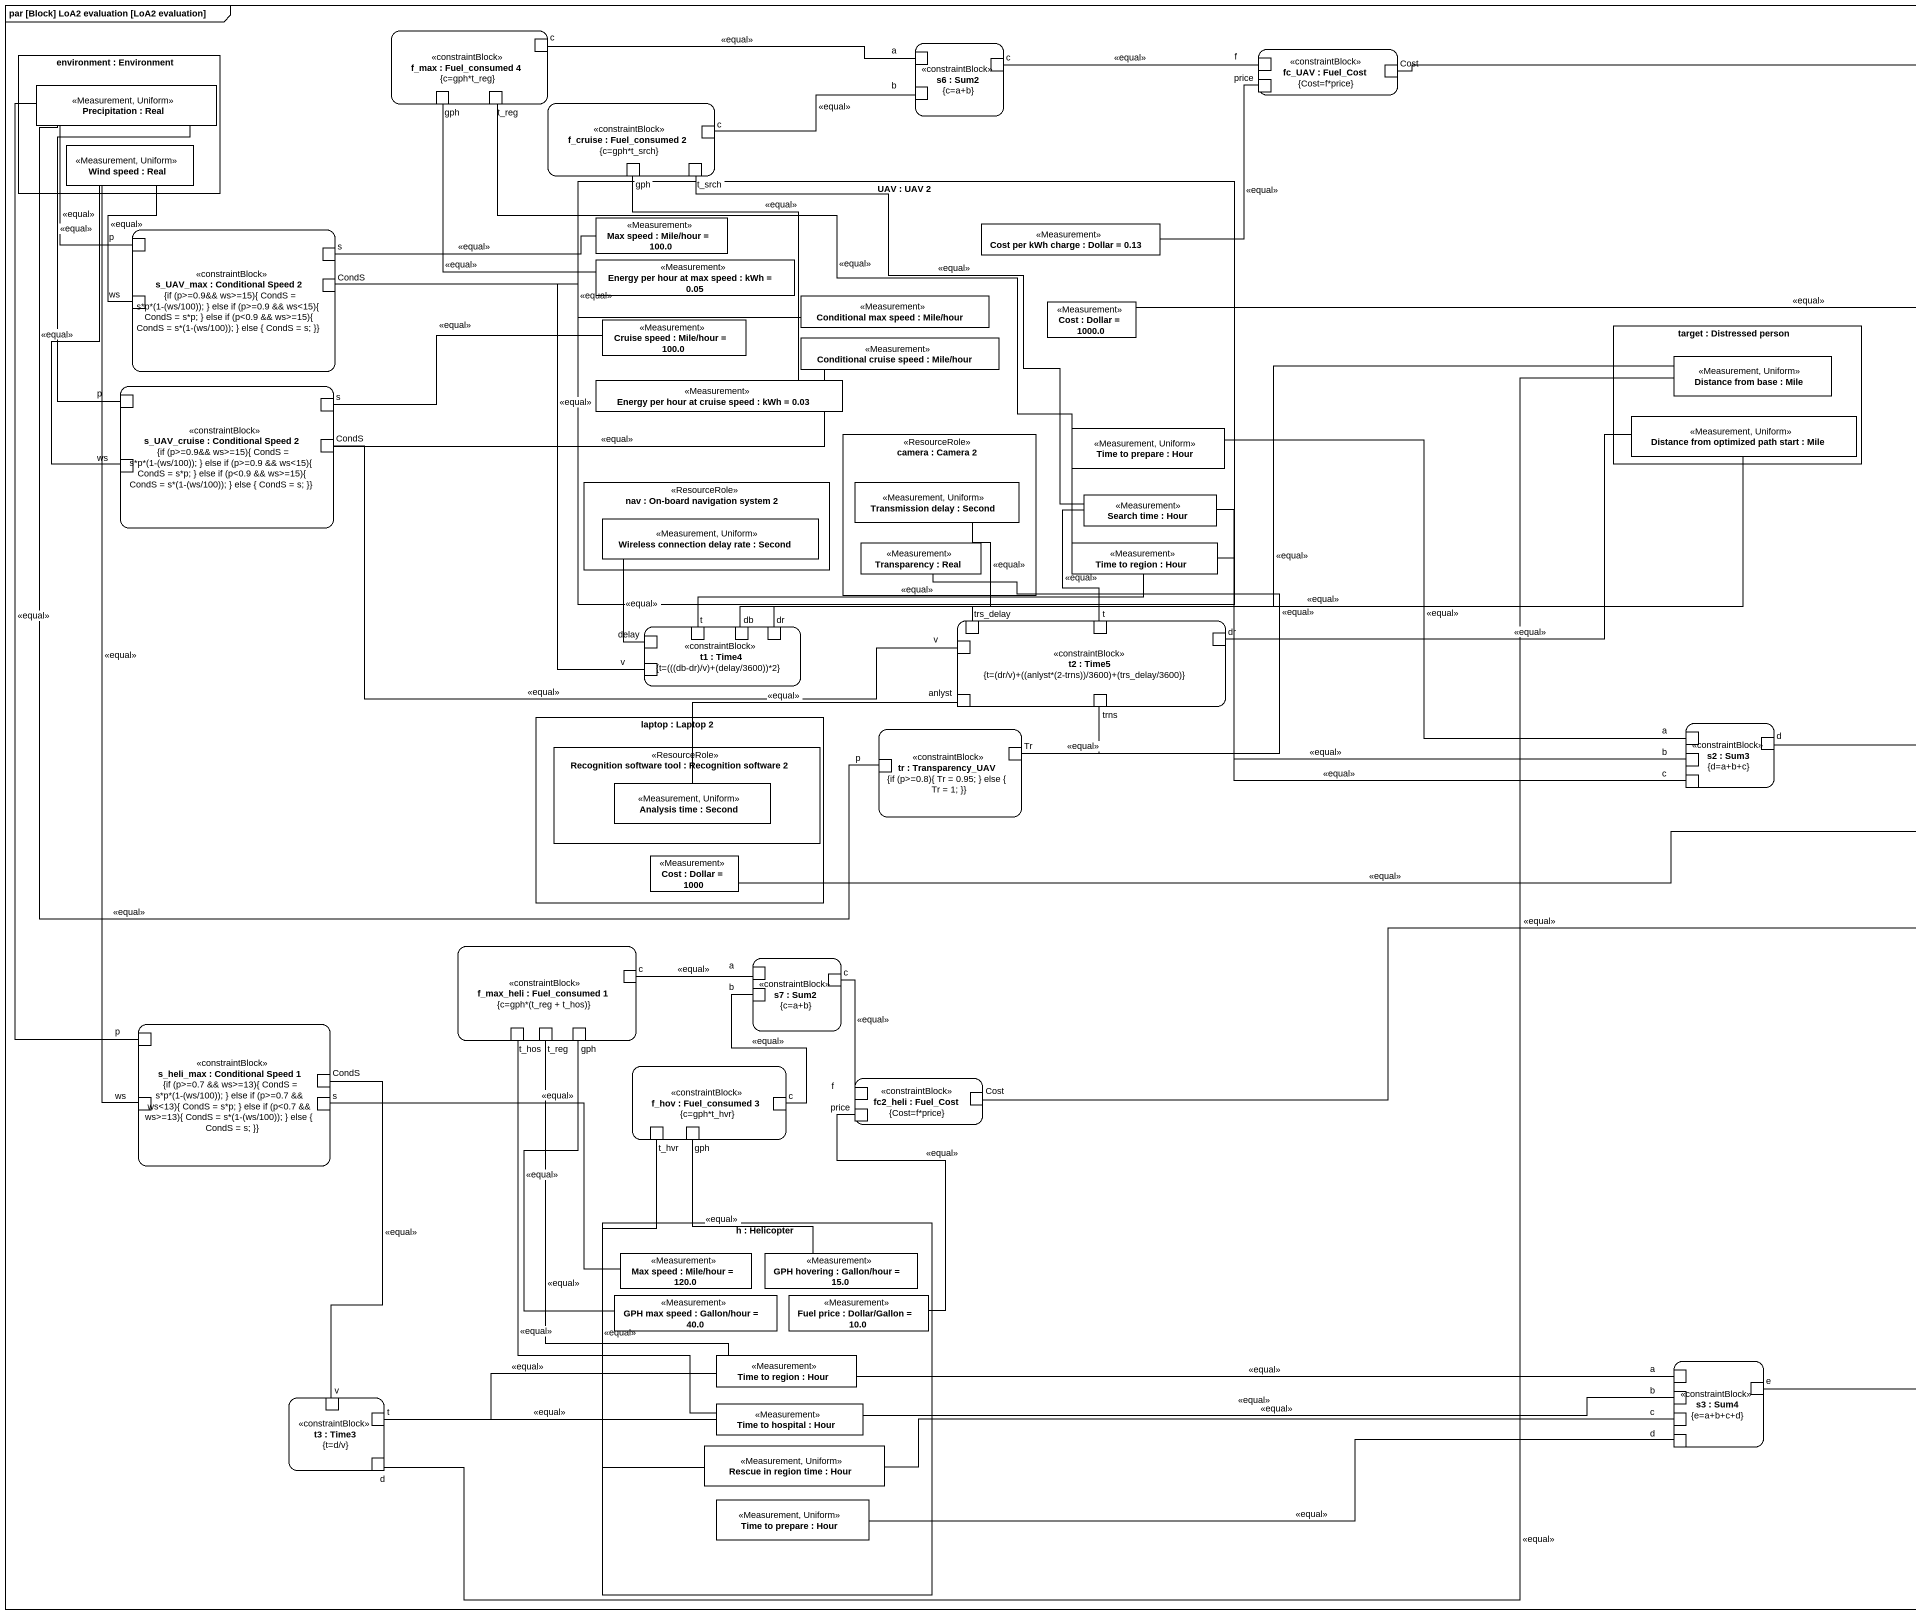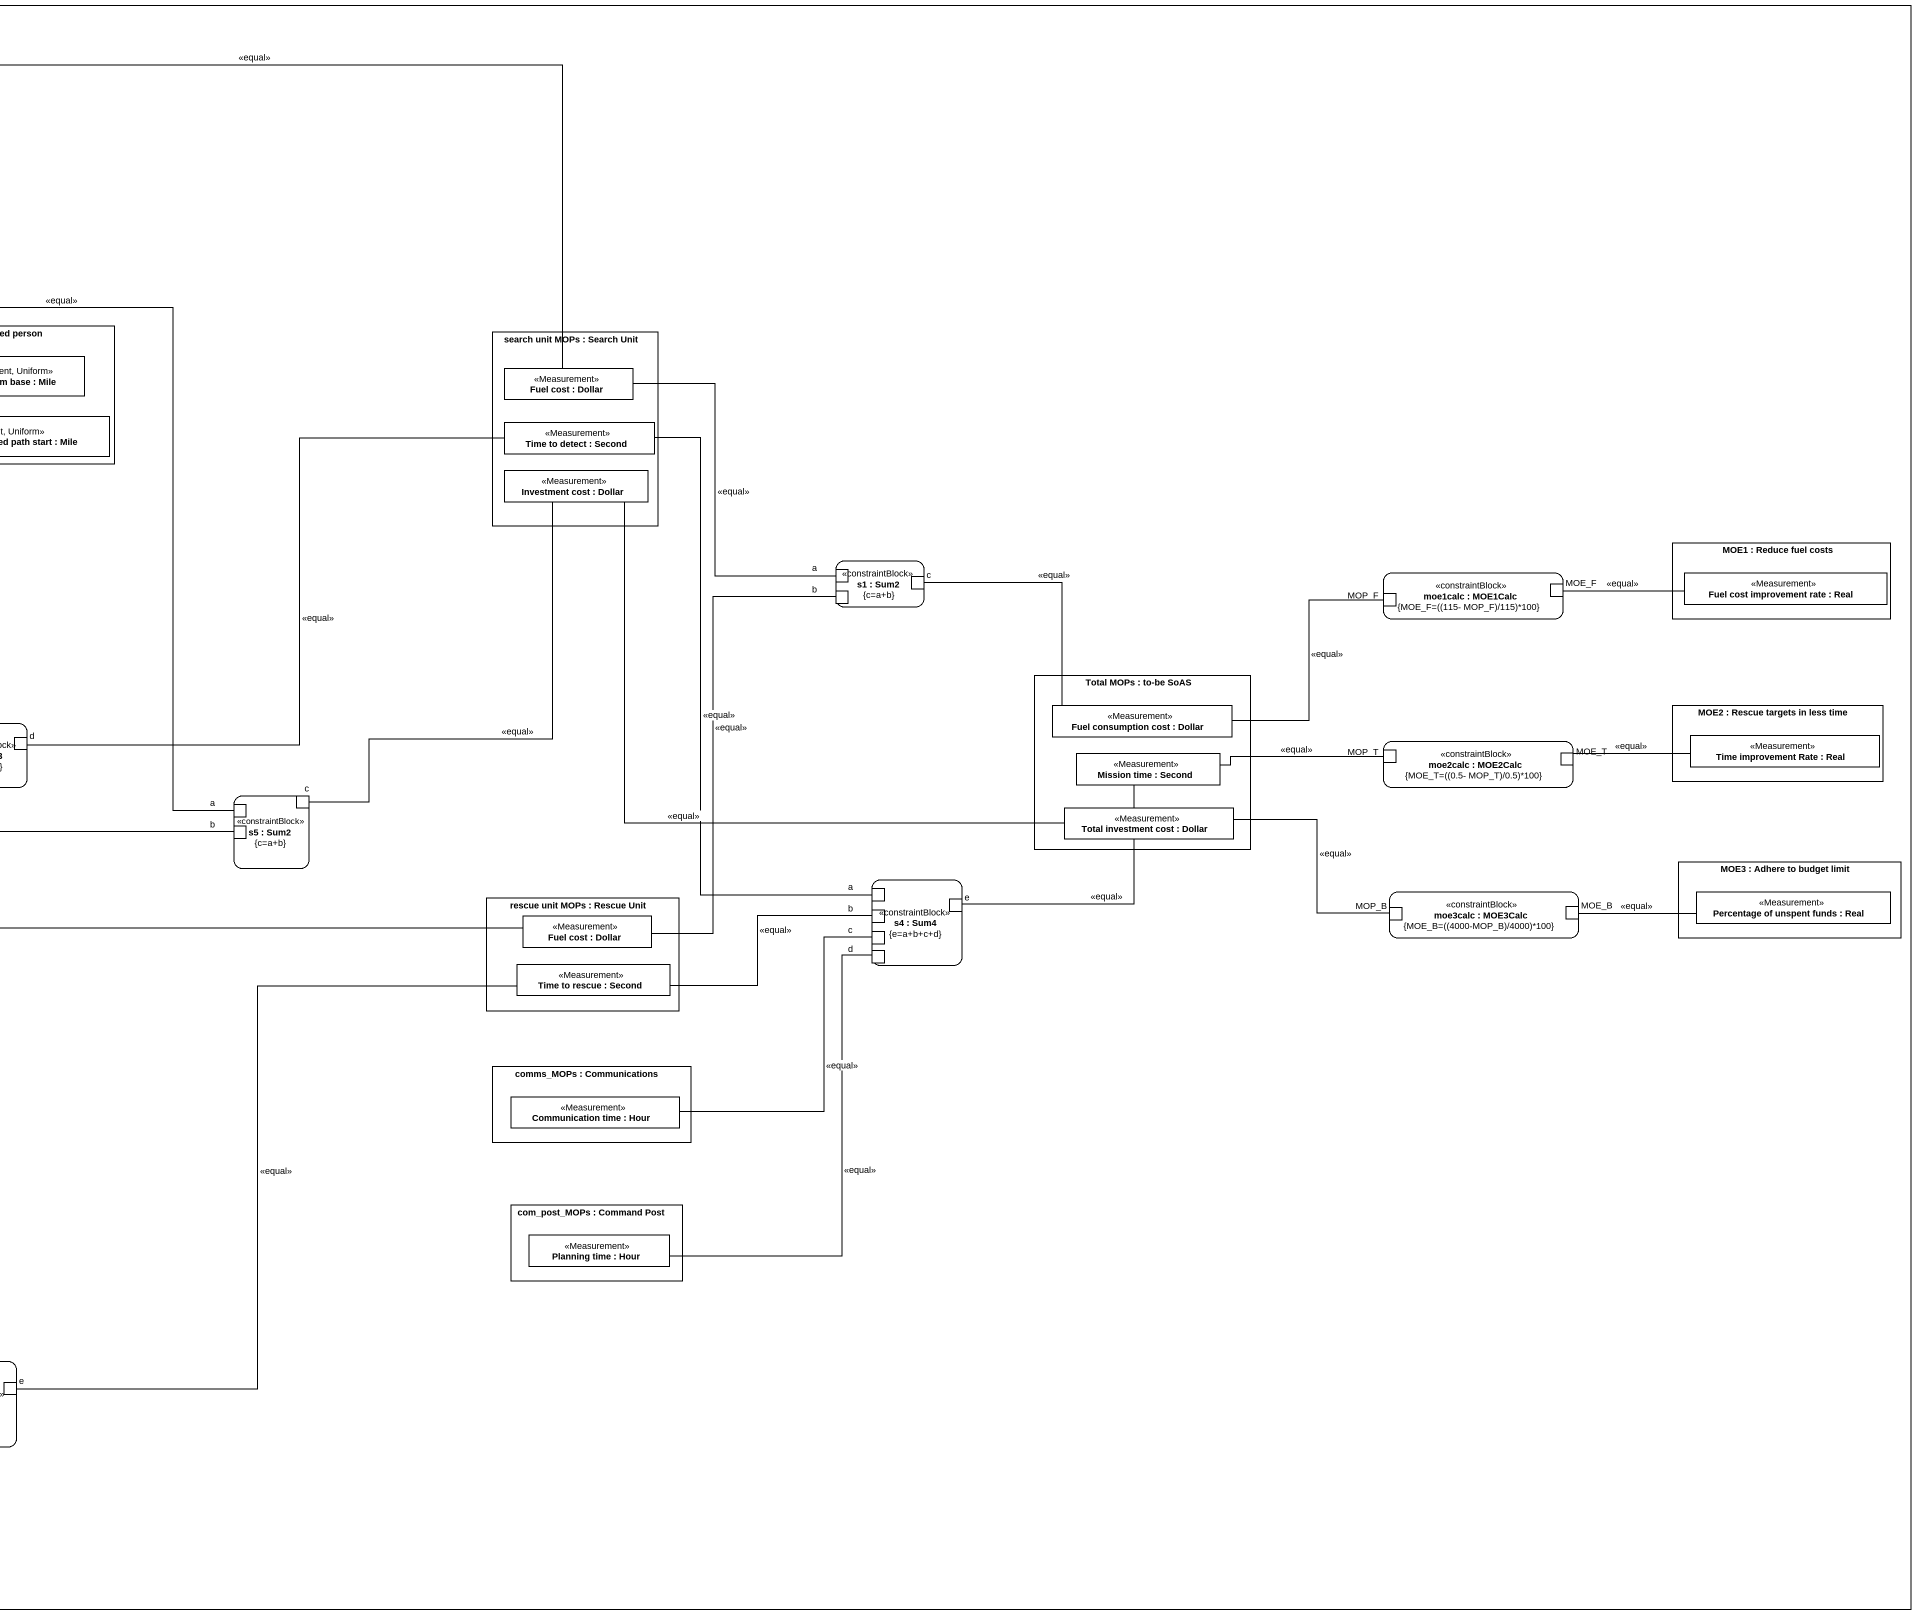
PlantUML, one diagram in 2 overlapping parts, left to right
@startuml
mainframe par [Block] LoA2 evaluation [LoA2 evaluation]
rectangle "f_max : Fuel_consumed 4\n{c=gph*t_reg}" as f_max <<constraintBlock>> {
  port c
  port gph
  port t_reg
}
rectangle "environment : Environment" as environment {
  rectangle "Precipitation : Real" as Precipitation <<Measurement, Uniform>>
  rectangle "Wind speed : Real" as Wind_speed <<Measurement, Uniform>>
}
rectangle "s6 : Sum2\n{c=a+b}" as s6 <<constraintBlock>> {
  port a
  port "c" as c_2
  port b
}
rectangle "fc_UAV : Fuel_Cost\n{Cost=f*price}" as fc_UAV <<constraintBlock>> {
  port f
  port Cost
  port price
}
rectangle "f_cruise : Fuel_consumed 2\n{c=gph*t_srch}" as f_cruise <<constraintBlock>> {
  port "c" as c_3
  port "gph" as gph_2
  port t_srch
}
rectangle "UAV : UAV 2" as UAV {
  rectangle "Max speed : Mile/hour = 100.0" as Max_speed <<Measurement>>
  rectangle "Cost per kWh charge : Dollar = 0.13" as Cost_per_kWh_charge <<Measurement>>
  rectangle "Energy per hour at max speed : kWh = 0.05" as Energy_per_hour_at_max_speed <<Measurement>>
  rectangle "Conditional max speed : Mile/hour" as Conditional_max_speed <<Measurement>>
  rectangle "Cost : Dollar = 1000.0" as Cost_2 <<Measurement>>
  rectangle "Cruise speed : Mile/hour = 100.0" as Cruise_speed <<Measurement>>
  rectangle "Conditional cruise speed : Mile/hour" as Conditional_cruise_speed <<Measurement>>
  rectangle "Energy per hour at cruise speed : kWh = 0.03" as Energy_per_hour_at_cruise <<Measurement>>
  rectangle "camera : Camera 2" as camera <<ResourceRole>> {
    rectangle "Transmission delay : Second" as Transmission_delay <<Measurement, Uniform>>
    rectangle "Transparency : Real" as Transparency <<Measurement>>
  }
  rectangle "Time to prepare : Hour" as Time_to_prepare <<Measurement, Uniform>>
  rectangle "nav : On-board navigation system 2" as nav <<ResourceRole>> {
    rectangle "Wireless connection delay rate : Second" as Wireless_connection_delay <<Measurement, Uniform>>
  }
  rectangle "Search time : Hour" as Search_time <<Measurement>>
  rectangle "Time to region : Hour" as Time_to_region <<Measurement>>
}
rectangle "s_UAV_max : Conditional Speed 2\n{if (p>=0.9&& ws>=15){ CondS = s*p*(1-(ws/100)); } else if (p>=0.9 && ws<15){ CondS = s*p; } else if (p<0.9 && ws>=15){ CondS = s*(1-(ws/100)); } else { CondS = s; }}" as s_UAV_max <<constraintBlock>> {
  port p
  port s
  port ws
  port CondS
}
rectangle "target : Distressed person" as target {
  rectangle "Distance from base : Mile" as Distance_from_base <<Measurement, Uniform>>
  rectangle "Distance from optimized path start : Mile" as Distance_from_optimized <<Measurement, Uniform>>
}
rectangle "search unit MOPs : Search Unit" as search_unit_MOPs {
  rectangle "Fuel cost : Dollar" as Fuel_cost <<Measurement>>
  rectangle "Time to detect : Second" as Time_to_detect <<Measurement>>
  rectangle "Investment cost : Dollar" as Investment_cost <<Measurement>>
}
rectangle "s_UAV_cruise : Conditional Speed 2\n{if (p>=0.9&& ws>=15){ CondS = s*p*(1-(ws/100)); } else if (p>=0.9 && ws<15){ CondS = s*p; } else if (p<0.9 && ws>=15){ CondS = s*(1-(ws/100)); } else { CondS = s; }}" as s_UAV_cruise <<constraintBlock>> {
  port "p" as p_2
  port "s" as s_2
  port "ws" as ws_2
  port "CondS" as CondS_2
}
rectangle "s1 : Sum2\n{c=a+b}" as s1 <<constraintBlock>> {
  port "a" as a_2
  port "c" as c_4
  port "b" as b_2
}
rectangle "moe1calc : MOE1Calc\n{MOE_F=((115- MOP_F)/115)*100}" as moe1calc <<constraintBlock>> {
  port MOP_F
  port MOE_F
}
rectangle "MOE1 : Reduce fuel costs" as MOE1 {
  rectangle "Fuel cost improvement rate : Real" as Fuel_cost_improvement_rate <<Measurement>>
}
rectangle "t1 : Time4\n{t=(((db-dr)/v)+(delay/3600))*2}" as t1 <<constraintBlock>> {
  port delay
  port t
  port db
  port dr
  port "v" as v_2
}
rectangle "t2 : Time5\n{t=(dr/v)+((anlyst*(2-trns))/3600)+(trs_delay/3600)}" as t2 <<constraintBlock>> {
  port v
  port trs_delay
  port "t" as t_2
  port "dr" as dr_2
  port anlyst
  port trns
}
rectangle "Total MOPs : to-be SoAS" as Total_MOPs {
  rectangle "Fuel consumption cost : Dollar" as Fuel_consumption_cost <<Measurement>>
  rectangle "Mission time : Second" as Mission_time <<Measurement>>
  rectangle "Total investment cost : Dollar" as Total_investment_cost <<Measurement>>
}
rectangle "laptop : Laptop 2" as laptop {
  rectangle "Recognition software tool : Recognition software 2" as Recognition_software_tool <<ResourceRole>> {
    rectangle "Analysis time : Second" as Analysis_time <<Measurement, Uniform>>
  }
  rectangle "Cost : Dollar = 1000" as Cost_3 <<Measurement>>
}
rectangle "tr : Transparency_UAV\n{if (p>=0.8){ Tr = 0.95; } else { Tr = 1; }}" as tr <<constraintBlock>> {
  port "p" as p_3
  port Tr
}
rectangle "s2 : Sum3\n{d=a+b+c}" as s2 <<constraintBlock>> {
  port "a" as a_3
  port "b" as b_3
  port d
  port "c" as c_5
}
rectangle "MOE2 : Rescue targets in less time" as MOE2 {
  rectangle "Time improvement Rate : Real" as Time_improvement_Rate <<Measurement>>
}
rectangle "moe2calc : MOE2Calc\n{MOE_T=((0.5- MOP_T)/0.5)*100}" as moe2calc <<constraintBlock>> {
  port MOP_T
  port MOE_T
}
rectangle "s5 : Sum2\n{c=a+b}" as s5 <<constraintBlock>> {
  port "a" as a_4
  port "c" as c_6
  port "b" as b_4
}
rectangle "s4 : Sum4\n{e=a+b+c+d}" as s4 <<constraintBlock>> {
  port "a" as a_5
  port "b" as b_5
  port e
  port "c" as c_7
  port "d" as d_2
}
rectangle "MOE3 : Adhere to budget limit" as MOE3 {
  rectangle "Percentage of unspent funds : Real" as Percentage_of_unspent_funds <<Measurement>>
}
rectangle "rescue unit MOPs : Rescue Unit" as rescue_unit_MOPs {
  rectangle "Fuel cost : Dollar" as Fuel_cost_2 <<Measurement>>
  rectangle "Time to rescue : Second" as Time_to_rescue <<Measurement>>
}
rectangle "moe3calc : MOE3Calc\n{MOE_B=((4000-MOP_B)/4000)*100}" as moe3calc <<constraintBlock>> {
  port MOP_B
  port MOE_B
}
rectangle "f_max_heli : Fuel_consumed 1\n{c=gph*(t_reg + t_hos)}" as f_max_heli <<constraintBlock>> {
  port "c" as c_8
  port t_hos
  port "t_reg" as t_reg_2
  port "gph" as gph_3
}
rectangle "s7 : Sum2\n{c=a+b}" as s7 <<constraintBlock>> {
  port "a" as a_6
  port "b" as b_6
  port "c" as c_9
}
rectangle "s_heli_max : Conditional Speed 1\n{if (p>=0.7 && ws>=13){ CondS = s*p*(1-(ws/100)); } else if (p>=0.7 && ws<13){ CondS = s*p; } else if (p<0.7 && ws>=13){ CondS = s*(1-(ws/100)); } else { CondS = s; }}" as s_heli_max <<constraintBlock>> {
  port "p" as p_4
  port "CondS" as CondS_3
  port "ws" as ws_3
  port "s" as s_3
}
rectangle "f_hov : Fuel_consumed 3\n{c=gph*t_hvr}" as f_hov <<constraintBlock>> {
  port "c" as c_10
  port t_hvr
  port "gph" as gph_4
}
rectangle "fc2_heli : Fuel_Cost\n{Cost=f*price}" as fc2_heli <<constraintBlock>> {
  port "f" as f_2
  port "price" as price_2
  port "Cost" as Cost_4
}
rectangle "comms_MOPs : Communications" as comms_MOPs {
  rectangle "Communication time : Hour" as Communication_time <<Measurement>>
}
rectangle "h : Helicopter" as h {
  rectangle "Max speed : Mile/hour = 120.0" as Max_speed_2 <<Measurement>>
  rectangle "GPH hovering : Gallon/hour = 15.0" as GPH_hovering <<Measurement>>
  rectangle "GPH max speed : Gallon/hour = 40.0" as GPH_max_speed <<Measurement>>
  rectangle "Fuel price : Dollar/Gallon = 10.0" as Fuel_price <<Measurement>>
  rectangle "Time to region : Hour" as Time_to_region_2 <<Measurement>>
  rectangle "Time to hospital : Hour" as Time_to_hospital <<Measurement>>
  rectangle "Rescue in region time : Hour" as Rescue_in_region_time <<Measurement, Uniform>>
  rectangle "Time to prepare : Hour" as Time_to_prepare_2 <<Measurement, Uniform>>
}
rectangle "com_post_MOPs : Command Post" as com_post_MOPs {
  rectangle "Planning time : Hour" as Planning_time <<Measurement>>
}
rectangle "s3 : Sum4\n{e=a+b+c+d}" as s3 <<constraintBlock>> {
  port "a" as a_7
  port "b" as b_7
  port "e" as e_2
  port "c" as c_11
  port "d" as d_4
}
rectangle "t3 : Time3\n{t=d/v}" as t3 <<constraintBlock>> {
  port "v" as v_3
  port "t" as t_3
  port "d" as d_3
}
c -right- a : <<equal>>
c_2 -right- f : <<equal>>
Cost -right- Fuel_cost : <<equal>>
gph -- Energy_per_hour_at_max_speed : <<equal>>
t_reg -- Time_to_region : <<equal>>
price -- Cost_per_kWh_charge : <<equal>>
c_3 -right- b : <<equal>>
gph_2 -- Energy_per_hour_at_cruise : <<equal>>
t_srch -- Search_time : <<equal>>
p -up- Precipitation : <<equal>>
s -right- Max_speed : <<equal>>
ws -up- Wind_speed : <<equal>>
CondS -right- Conditional_max_speed : <<equal>>
CondS -- v_2 : <<equal>>
p_2 -up- Precipitation : <<equal>>
s_2 -right- Cruise_speed : <<equal>>
ws_2 -up- Wind_speed : <<equal>>
CondS_2 -right- Conditional_cruise_speed : <<equal>>
a_2 -up- Fuel_cost : <<equal>>
c_4 -- Fuel_consumption_cost : <<equal>>
b_2 -- Fuel_cost_2 : <<equal>>
MOP_F -left- Fuel_consumption_cost : <<equal>>
MOE_F -right- Fuel_cost_improvement_rate : <<equal>>
delay -up- Wireless_connection_delay : <<equal>>
t -right- Time_to_region : <<equal>>
db -right- Distance_from_base : <<equal>>
dr -right- Distance_from_optimized : <<equal>>
v -left- CondS_2 : <<equal>>
trs_delay -up- Transmission_delay : <<equal>>
t_2 -up- Search_time : <<equal>>
dr_2 -right- Distance_from_optimized : <<equal>>
anlyst -left- Analysis_time : <<equal>>
a_3 -left- Time_to_prepare : <<equal>>
p_3 -up- Precipitation : <<equal>>
Tr -up- Transparency : <<equal>>
Tr -up- trns : <<equal>>
b_3 -left- Search_time : <<equal>>
d -right- Time_to_detect : <<equal>>
MOP_T -left- Mission_time : <<equal>>
MOE_T -right- Time_improvement_Rate : <<equal>>
c_5 -left- Time_to_region : <<equal>>
a_4 -left- Cost_2 : <<equal>>
c_6 -up- Investment_cost : <<equal>>
Total_investment_cost -left- Investment_cost : <<equal>>
b_4 -left- Cost_3 : <<equal>>
a_5 -up- Time_to_detect : <<equal>>
b_5 -left- Time_to_rescue : <<equal>>
e -up- Mission_time : <<equal>>
MOP_B -left- Total_investment_cost : <<equal>>
MOE_B -right- Percentage_of_unspent_funds : <<equal>>
c_7 -- Communication_time : <<equal>>
d_2 -- Planning_time : <<equal>>
c_8 -right- a_6 : <<equal>>
c_9 -- f_2 : <<equal>>
p_4 -up- Precipitation : <<equal>>
t_hos -- Time_to_hospital : <<equal>>
t_reg_2 -- Time_to_region_2 : <<equal>>
gph_3 -- GPH_max_speed : <<equal>>
ws_3 -up- Wind_speed : <<equal>>
s_3 -right- Max_speed_2 : <<equal>>
c_10 -up- b_6 : <<equal>>
price_2 -- Fuel_price : <<equal>>
Cost_4 -right- Fuel_cost_2 : <<equal>>
t_hvr -- Rescue_in_region_time : <<equal>>
gph_4 -- GPH_hovering : <<equal>>
a_7 -left- Time_to_region_2 : <<equal>>
b_7 -left- Time_to_hospital : <<equal>>
e_2 -up- Time_to_rescue : <<equal>>
v_3 -up- CondS_3 : <<equal>>
t_3 -right- Time_to_region_2 : <<equal>>
t_3 -right- Time_to_hospital : <<equal>>
c_11 -left- Rescue_in_region_time : <<equal>>
d_3 -up- Distance_from_base : <<equal>>
d_4 -left- Time_to_prepare_2 : <<equal>>
@enduml
